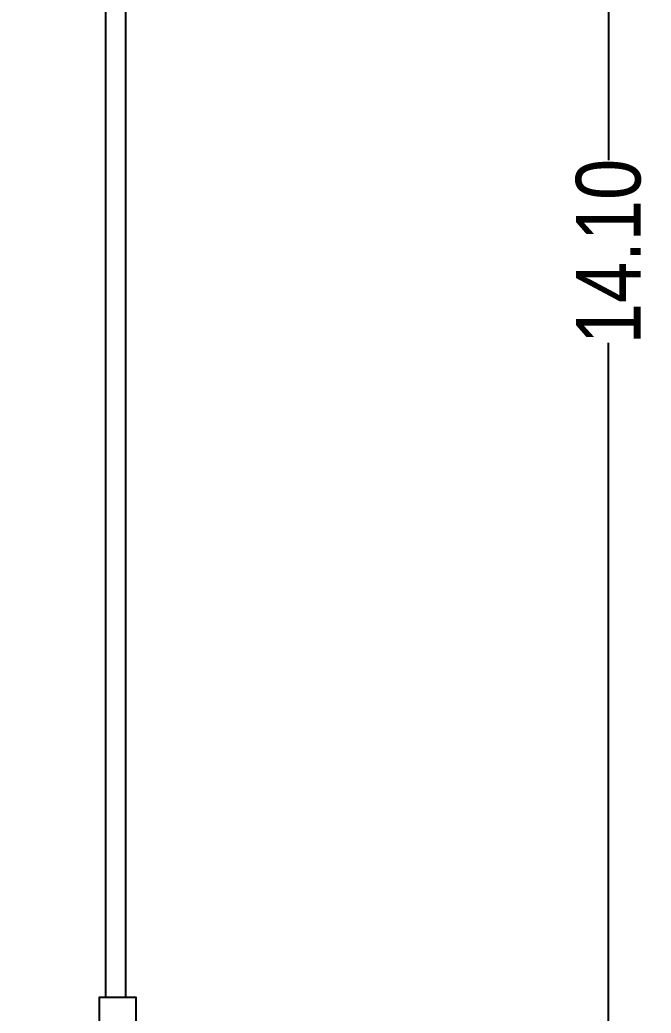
# Model space of a CAD drawing. Header units: metres. Extents: x -941 to 1333, y -28 to 1490.
# Drawn here: x 860.5 to 864.4, y 356.39 to 362.54 of the extents above; entities that cross this region are included whole.
import ezdxf

# ---------------------------------------------------------------- set-up
doc = ezdxf.new("R2010")
doc.units = ezdxf.units.M
doc.layers.add('BLK_1_FLR_0_REGULAR_ROOM_1', color=4, linetype='Continuous')
doc.layers.add('BLK_1_HT_OF_BLDG', color=5, linetype='Continuous')
doc.styles.add('style2A', font='swissc.ttf')
doc.dimstyles.get("Standard").update_dxf_attribs({"dimtxt": 0.4, "dimasz": 0.18, "dimexe": 0.18, "dimexo": 0.0625, "dimgap": 0, "dimtad": 0, "dimzin": 0, "dimdsep": 46, "dimtxsty": 'style2A', "dimcen": 0.09, "dimse1": 1, "dimse2": 1, "dimadec": 0, "dimazin": 0, "dimtfac": 1, "dimtofl": 0, "dimtmove": 0, "dimatfit": 3, "dimfxl": 0, "dimtolj": 1, "dimtzin": 0, "dimarcsym": 0})

# ---------------------------------------------------------------- blocks, each defined once
blk = doc.blocks.new('*D2')
at = {"layer": 'BLK_1_HT_OF_BLDG', "color": 0, "lineweight": -2}
for p, q in [((852.8625, 368.9762), (852.8625, 362.17)), ((852.8625, 354.2356), (852.8625, 361.0417))]:
    blk.add_line(p, q, dxfattribs=at)
at = {"layer": 'BLK_1_HT_OF_BLDG', "color": 0}
for points in [[(852.8325, 368.9762), (852.8925, 368.9762), (852.8625, 369.1562)], [(852.8325, 354.2356), (852.8925, 354.2356), (852.8625, 354.0556)]]:
    blk.add_solid(points, dxfattribs=at)
at = {"layer": 'Defpoints', "color": 0}
for p in [(864.1307, 369.1562), (852.8625, 354.0556), (864.1307, 354.0556)]:
    blk.add_point(p, dxfattribs=at)
at = {"layer": 'BLK_1_HT_OF_BLDG', "color": 0, "insert": (852.8625, 361.6059), "char_height": 0.4, "attachment_point": 5, "rotation": 90, "style": 'style2A'}
blk.add_mtext('\\A1;15.10', dxfattribs=at)
blk = doc.blocks.new('*D46')
at = {"layer": 'BLK_1_FLR_0_REGULAR_ROOM_1', "color": 0, "lineweight": -2}
for p, q in [((864.1365, 367.9764), (864.1365, 361.6701)), ((864.1365, 354.2356), (864.1365, 360.5418))]:
    blk.add_line(p, q, dxfattribs=at)
at = {"layer": 'BLK_1_FLR_0_REGULAR_ROOM_1', "color": 0}
for points in [[(864.1065, 367.9764), (864.1665, 367.9764), (864.1365, 368.1564)], [(864.1065, 354.2356), (864.1665, 354.2356), (864.1365, 354.0556)]]:
    blk.add_solid(points, dxfattribs=at)
at = {"layer": 'Defpoints', "color": 0}
for p in [(864.1307, 368.1564), (864.1307, 354.0556), (864.1365, 354.0556)]:
    blk.add_point(p, dxfattribs=at)
at = {"layer": 'BLK_1_FLR_0_REGULAR_ROOM_1', "color": 0, "insert": (864.1365, 361.106), "char_height": 0.4, "attachment_point": 5, "rotation": 90, "style": 'style2A'}
blk.add_mtext('\\A1;14.10', dxfattribs=at)

msp = doc.modelspace()

# ---------------------------------------------------------------- linework, layer by layer
at = {"lineweight": 25}
for points in [[(861.02723, 356.49249), (861.02723, 368.15639)], [(861.1522, 356.49249), (861.1522, 368.15639)], [(861.21468, 353.13912), (861.21468, 354.05557), (861.21468, 356.49249), (860.98557, 356.49249), (860.98557, 354.05557), (860.98557, 353.13912)]]:
    msp.add_lwpolyline(points, dxfattribs=at)

# ---------------------------------------------------------------- dimensions: what is measured, and where the dimension line sits
at = {"layer": 'BLK_1_FLR_0_REGULAR_ROOM_1', "color": 4}
dim = msp.add_aligned_dim(p1=(864.13066, 368.15639), p2=(864.13066, 354.05557), distance=0.00589, dimstyle='Standard', override={"dimtxt": 0.4}, dxfattribs=at)
dim.commit()
dim.dimension.update_dxf_attribs({"geometry": '*D46', "text_midpoint": (864.13655, 361.10598)})
at = {"layer": 'BLK_1_HT_OF_BLDG'}
dim = msp.add_linear_dim(base=(852.8625, 354.05557), p1=(864.13066, 369.15616), p2=(864.13066, 354.05557), angle=90, dimstyle='Standard', override={"dimtxt": 0.4, "dimgap": 0, "dimtxsty": 'style2A'}, dxfattribs=at)
dim.commit()
dim.dimension.update_dxf_attribs({"geometry": '*D2', "text_midpoint": (852.8625, 361.60586)})

doc.saveas('drawing.dxf')
